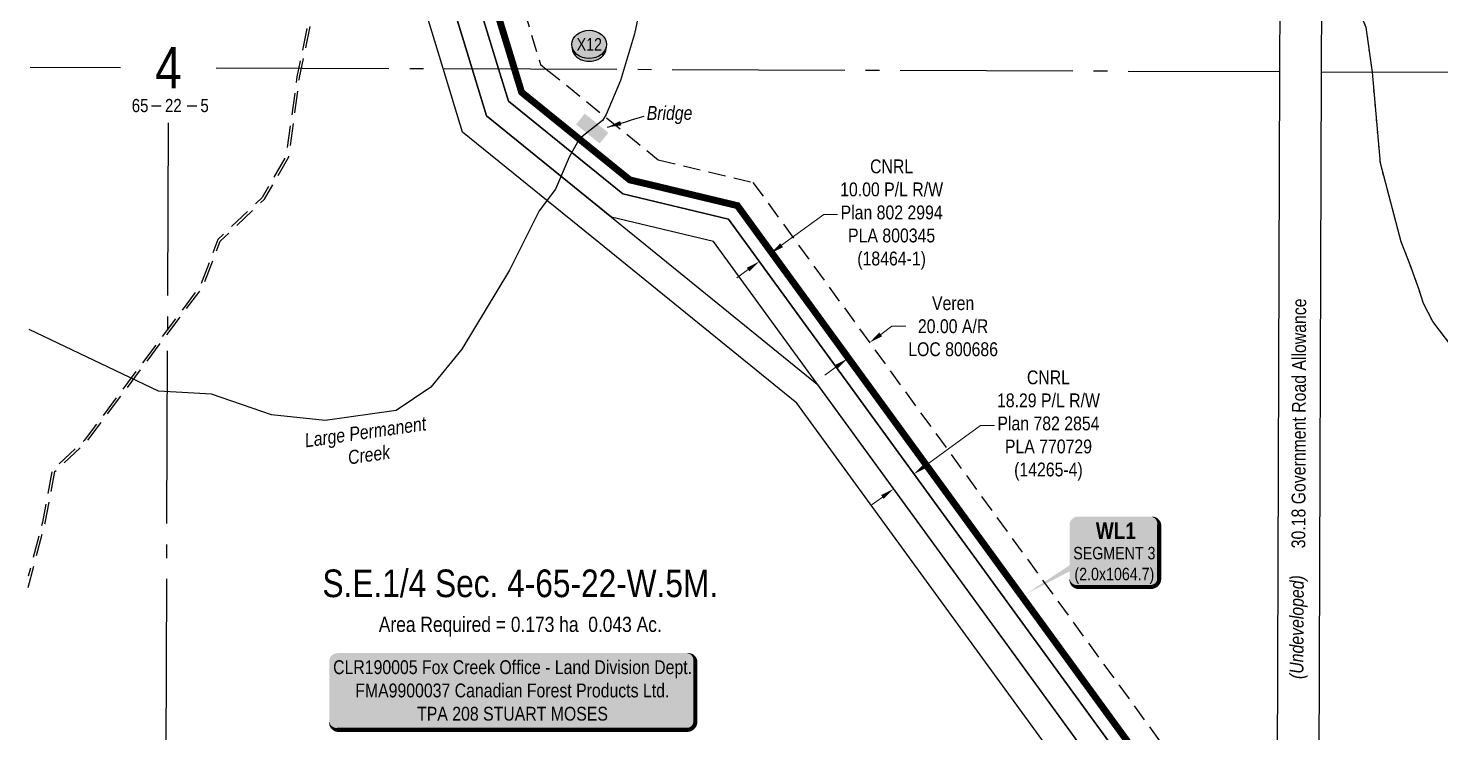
# Model space of a CAD drawing. Extents: x 482762 to 489477, y 6046532 to 6050797.
# Drawn here: x 482764 to 483786, y 6049411 to 6049921 of the extents above; entities that cross this region are included whole.
import ezdxf
from ezdxf.enums import TextEntityAlignment as Align

# ---------------------------------------------------------------- set-up
doc = ezdxf.new("R2010")
doc.units = 0
doc.header["$LTSCALE"] = 5
doc.header["$PDSIZE"] = 0.5
for name, pattern in [('foc-ACCESSROAD', [3.75, 2.5, -1.25]), ('foc-QUARTERLINE', [33, 25, -3, 2, -3]), ('foc-WHEELTRACKS', [2, 0.4, -1.6]), ('HIDDEN2', [4.7625, 3.175, -1.5875])]:
    doc.linetypes.add(name, pattern=pattern)
doc.layers.get('Defpoints').update_dxf_attribs({"color": 9})
for name, color, linetype in [('10', 1, 'Continuous'), ('9', 3, 'Continuous'), ('AS-SURFACE IMPACT', 7, 'Continuous'), ('C-AR', 13, 'foc-ACCESSROAD'), ('C-RW', 13, 'Continuous'), ('C-SYMBOL', 7, 'Continuous'), ('CG-NOTES', 7, 'Continuous'), ('F-RW', 190, 'Continuous'), ('L-AREAREQUIRED', 7, 'Continuous'), ('L-QSEC', 8, 'foc-QUARTERLINE'), ('L-ROAD-T', 7, 'Continuous'), ('L-SEC', 7, 'Continuous'), ('L-SECLBL', 7, 'Continuous'), ('P-CROSSINGS', 250, 'Continuous'), ('P-PROPOSED', 10, 'Continuous'), ('T-CREEK', 160, 'Continuous'), ('T-EXISTING TFA', 220, 'HIDDEN2'), ('T-WATER-P3', 160, 'foc-WHEELTRACKS'), ('T-WATER-T', 170, 'Continuous')]:
    doc.layers.add(name, color=color, linetype=linetype)
for name, color, linetype, lineweight in [('AS-GENERAL', 48, 'Continuous', 18), ('C-AR-T', 13, 'Continuous', 9), ('F-RW-T', 190, 'Continuous', 9), ('T-TEXT', 48, 'Continuous', 18)]:
    doc.layers.add(name, color=color, linetype=linetype, lineweight=lineweight)
doc.styles.add('100L', font='ARIALN.TTF', dxfattribs={"height": 11})
doc.styles.add('175L', font='ARIALN.TTF', dxfattribs={"height": 20})
doc.styles.add('80', font='ARIALN.TTF', dxfattribs={"height": 10})
doc.styles.add('80CG', font='ARIALN.TTF', dxfattribs={"height": 10})
doc.styles.add('80L', font='ARIALN.TTF', dxfattribs={"height": 10})
doc.styles.add('80LS', font='ARIALNI.TTF', dxfattribs={"height": 10})
doc.styles.add('BOLD', font='ARIALNB.TTF')
doc.styles.add('Crossing', font='ARIALN.TTF', dxfattribs={"height": 10})
doc.styles.add('foc-LtypeFont', font='ARIALN.TTF', dxfattribs={"height": 7.35})
doc.styles.add('SIMPLEX', font='ARIALN.TTF')
doc.linetypes.add('foc-TOPO-flowdirection-NOLINE', pattern='A,0,[">",foc-LtypeFont,S=0.3,R=0,X=0,Y=-0.945],-20,[">",foc-LtypeFont,S=0.3,R=0,X=0,Y=-0.945],0', length=20)
doc.dimstyles.new('Compass 5 000', dxfattribs={"dimscale": 5, "dimtxt": 9, "dimasz": 2, "dimexe": 0.2, "dimexo": 0.0625, "dimgap": 0.5, "dimtad": 0, "dimtih": 1, "dimtoh": 1, "dimzin": 0, "dimdsep": 46, "dimtxsty": '80CG', "dimcen": 0.1, "dimse1": 1, "dimse2": 1, "dimclrd": 256, "dimclrt": 256, "dimaunit": 1, "dimadec": 4, "dimazin": 0, "dimtfac": 0.06, "dimtofl": 0, "dimtmove": 0, "dimatfit": 1, "dimfxl": 0.2, "dimtolj": 1, "dimtzin": 0, "dimlwd": -1, "dimarcsym": 0})

# ---------------------------------------------------------------- blocks, each defined once
blk = doc.blocks.new('L-SECLBL')
at = {"layer": '9', "color": 7}
for p, q in [((-5.1, -27.8), (-12.3, -27.8)), ((20.7, -27.8), (13.5, -27.8))]:
    blk.add_line(p, q, dxfattribs=at)
at = {"layer": '10', "color": 2, "style": 'SIMPLEX'}
blk.add_attdef('SEC', text='', height=30, dxfattribs=at).set_placement((0, 0), align=Align.MIDDLE)
at = {"layer": '10', "color": 5, "style": '80L'}
blk.add_attdef('TWP', text='', height=9.5, dxfattribs=at).set_placement((-14.4, -27.4), align=Align.MIDDLE_RIGHT)
blk.add_attdef('RGE', text='', height=9.5, dxfattribs=at).set_placement((3.6, -27.4), align=Align.MIDDLE_CENTER)
blk.add_attdef('MER', text='', height=9.5, dxfattribs=at).set_placement((23.2, -27.4), align=Align.MIDDLE_LEFT)
blk = doc.blocks.new('*D707')
at = {"layer": 'C-AR-T', "transparency": 16777216}
for p, q in [((483380.5, 6049699.2), (483388.6, 6049705.1)), ((483388.6, 6049705.1), (483398.6, 6049705.1)), ((483348.2, 6049675.7), (483340.1, 6049669.8))]:
    blk.add_line(p, q, dxfattribs=at)
for points in [[(483379.5, 6049700.6), (483381.5, 6049697.9), (483372.4, 6049693.3)], [(483347.2, 6049677), (483349.2, 6049674.3), (483356.3, 6049681.6)]]:
    blk.add_solid(points, dxfattribs=at)
at = {"layer": 'Defpoints', "color": 0, "transparency": 16777216}
for p in [(483367.5, 6049700.2), (483372.4, 6049693.3), (483351.3, 6049688.4)]:
    blk.add_point(p, dxfattribs=at)
at = {"layer": 'C-AR-T', "transparency": 16777216, "insert": (483432.9, 6049705.1), "char_height": 10, "attachment_point": 5, "style": '80CG'}
blk.add_mtext('\\A1;Veren\\P20.00 A/R\\PLOC 800686', dxfattribs=at)
blk = doc.blocks.new('*D709')
at = {"layer": 'Defpoints', "color": 0, "transparency": 16777216}
for p in [(483404.3, 6049598.6), (483404.6, 6049598.2), (483389.5, 6049587.8)]:
    blk.add_point(p, dxfattribs=at)
at = {"layer": 'F-RW-T', "transparency": 16777216}
for p, q in [((483412.7, 6049604.1), (483452.8, 6049633.3)), ((483452.8, 6049633.3), (483462.8, 6049633.3)), ((483381.7, 6049581.5), (483373.7, 6049575.7))]:
    blk.add_line(p, q, dxfattribs=at)
for points in [[(483411.7, 6049605.4), (483413.7, 6049602.7), (483404.6, 6049598.2)], [(483380.8, 6049582.9), (483382.7, 6049580.2), (483389.8, 6049587.4)]]:
    blk.add_solid(points, dxfattribs=at)
at = {"layer": 'F-RW-T', "transparency": 16777216, "insert": (483501.9, 6049633.3), "char_height": 10, "attachment_point": 5, "style": '80CG'}
blk.add_mtext('\\A1;CNRL\\P18.29 P/L R/W\\PPlan 782 2854\\PPLA 770729\\P(14265-4)', dxfattribs=at)
blk = doc.blocks.new('*D710')
at = {"layer": 'Defpoints', "color": 0, "transparency": 16777216}
for p in [(483300.7, 6049757.9), (483313.5, 6049723.3), (483321.6, 6049729.2)]:
    blk.add_point(p, dxfattribs=at)
at = {"layer": 'F-RW-T', "transparency": 16777216}
for p, q in [((483308.8, 6049763.8), (483339.3, 6049786)), ((483339.3, 6049786), (483349.3, 6049786)), ((483284.5, 6049746.1), (483276.4, 6049740.2))]:
    blk.add_line(p, q, dxfattribs=at)
for points in [[(483307.8, 6049765.1), (483309.8, 6049762.4), (483300.7, 6049757.9)], [(483283.6, 6049747.5), (483285.5, 6049744.8), (483292.6, 6049752)]]:
    blk.add_solid(points, dxfattribs=at)
at = {"layer": 'F-RW-T', "transparency": 16777216, "insert": (483388.4, 6049786), "char_height": 10, "attachment_point": 5, "style": '80CG'}
blk.add_mtext('\\A1;CNRL\\P10.00 P/L R/W\\PPlan 802 2994\\PPLA 800345\\P(18464-1)', dxfattribs=at)
blk = doc.blocks.new('*U676')
h = blk.add_hatch(color=255)
edge = h.paths.add_edge_path()
edge.add_line((-126.5, -28.5), (126.5, -28.5))
edge.add_arc((126.5, -22.5), 6, 270, 360)
edge.add_line((132.5, -22.5), (132.5, 21))
edge.add_arc((126.5, 21), 6, 0, 90)
edge.add_line((126.5, 27), (-126.5, 27))
edge.add_arc((-126.5, 21), 6, 90, 180)
edge.add_line((-132.5, 21), (-132.5, -22.5))
edge.add_arc((-126.5, -22.5), 6, 180, 270)
at = {"color": 44, "flags": 128}
blk.add_lwpolyline([(-126.5, -28.5, 3, 3, 0), (126.5, -28.5, 3, 3, 0.414214), (132.5, -22.5, 3, 3, 0), (132.5, 21, 3, 0, 0.414214), (126.5, 27, 0, 0, 0), (-126.5, 27, 0, 0, 0.414214), (-132.5, 21, 0, 0, 0), (-132.5, -22.5, 0, 3, 0.414214)], format="xyseb", close=True, dxfattribs=at)
at = {"color": 44, "style": '80'}
blk.add_attdef('ENTER_TEXT_001', (-36, -5), '', height=10, dxfattribs=at)
blk = doc.blocks.new('*U800')
h = blk.add_hatch(color=254)
edge = h.paths.add_edge_path()
edge.add_line((-26.5, -32.5), (26.5, -32.5))
edge.add_arc((26.5, -26.5), 6, 270, 360)
edge.add_line((32.5, -26.5), (32.5, 12.5))
edge.add_arc((26.5, 12.5), 6, 0, 90)
edge.add_line((26.5, 18.5), (-26.5, 18.5))
edge.add_arc((-26.5, 12.5), 6, 90, 180)
edge.add_line((-32.5, 12.5), (-32.5, -26.5))
edge.add_arc((-26.5, -26.5), 6, 180, 270)
at = {"color": 1, "true_color": 0xff1414, "flags": 128}
blk.add_lwpolyline([(-26.5, -32.5, 3, 3, 0), (26.5, -32.5, 3, 3, 0.414214), (32.5, -26.5, 3, 3, 0), (32.5, 12.5, 3, 0, 0.414214), (26.5, 18.5, 0, 0, 0), (-26.5, 18.5, 0, 0, 0.414214), (-32.5, 12.5, 0, 0, 0), (-32.5, -26.5, 0, 3, 0.414214)], format="xyseb", close=True, dxfattribs=at)
blk.add_lwpolyline([(-64.6, -37.9, 0, 7.5, 0), (0, 0, 0, 0, 0)], format="xyseb", dxfattribs=at)
at = {"color": 1, "true_color": 0xff1414}
for tag, p, height, style in [('TEMP_AREA_W1_001', (-9.2, 2.2), 12, 'BOLD'), ('ENTER_TEXT_001', (-30.7, -12.5), 9, '80')]:
    blk.add_attdef(tag, p, '', height=height, dxfattribs=dict(at, style=style))
blk = doc.blocks.new('xing2')
h = blk.add_hatch(color=50)
h.dxf.hatch_style = 1
edge = h.paths.add_edge_path()
edge.add_ellipse((0, 0), major_axis=(-12.5, 0), ratio=0.816297, start_angle=0, end_angle=360)
h = blk.add_hatch(color=250)
h.dxf.hatch_style = 1
edge = h.paths.add_edge_path()
edge.add_ellipse((0, -2), major_axis=(-12.5, 0), ratio=0.816297, start_angle=0, end_angle=180)
edge.add_line((12.5, -2), (12.5, 0))
edge.add_ellipse((0, 0), major_axis=(-12.5, 0), ratio=0.816297, start_angle=0, end_angle=180, ccw=False)
edge.add_line((-12.5, 0), (-12.5, -2))
at = {"color": 250}
blk.add_ellipse((0, 0), major_axis=(-12.5, 0), ratio=0.816297, dxfattribs=at)
blk.add_ellipse((0, -2), major_axis=(-12.5, 0), ratio=0.816297, start_param=0, end_param=3.141593, dxfattribs=at)
at = {"color": 250, "style": 'Crossing'}
blk.add_attdef('CROSSING', text='', height=9, dxfattribs=at).set_placement((0.1, 0), align=Align.MIDDLE_CENTER)
at = {"color": 250, "style": 'Crossing', "flags": 1}
for tag, p in [('OWNER', (0.1, -12.5)), ('DESCRIPTION', (0.1, -25.8)), ('LOCATION', (0.1, -39.3)), ('DWG_REF', (0.1, -52.8))]:
    blk.add_attdef(tag, text='', height=9, dxfattribs=at).set_placement(p, align=Align.MIDDLE_CENTER)

msp = doc.modelspace()

# ---------------------------------------------------------------- linework, layer by layer
at = {"layer": 'AS-GENERAL', "const_width": 9.995, "flags": 128}
msp.add_lwpolyline([(483163.166, 6049855.137), (483180.251, 6049841.299)], dxfattribs=at)
at = {"layer": 'C-AR'}
for points in [[(483666.887, 6049254.959), (483276.174, 6049791.554), (483218.739, 6049805.33), (483198.426, 6049810.145), (483119.736, 6049873.895), (483117.282, 6049881.919), (483114.382, 6049891.397), (483036.214, 6050147.039), (483037.904, 6050162.255), (483066.318, 6050417.985), (483068.525, 6050437.845), (483097.173, 6050695.717), (483108.282, 6050795.71)], [(483128.401, 6050795.639), (483117.292, 6050695.645), (483104.263, 6050578.322), (483094.26, 6050488.306), (483088.407, 6050435.639), (483086.2, 6050415.777), (483080.529, 6050364.743), (483058.242, 6050164.153), (483056.551, 6050148.938), (483134.298, 6049894.677), (483138.443, 6049891.312), (483219.477, 6049825.678), (483288.001, 6049809.293), (483667.007, 6049288.777)]]:
    msp.add_lwpolyline(points, dxfattribs=at)
at = {"layer": 'C-RW'}
for points in [[(483011.672, 6050130.61), (483084.784, 6049891.502), (483095.225, 6049857.365), (483185.612, 6049784.135), (483334.62, 6049663.239), (483666.718, 6049207.157)], [(483650.546, 6049195.385), (483319.879, 6049649.466), (483176.547, 6049765.736), (483077.884, 6049845.67), (483063.845, 6049891.576), (482995.936, 6050113.668)]]:
    msp.add_lwpolyline(points, dxfattribs=at)
at = {"layer": 'F-RW'}
for points in [[(483666.827, 6049238.06), (483270.263, 6049782.69), (483193.896, 6049800.951), (483111.072, 6049868.052), (483103.921, 6049891.435), (483026.053, 6050146.092), (483087.122, 6050695.752), (483098.231, 6050795.745)], [(483108.282, 6050795.71), (483097.173, 6050695.717), (483036.214, 6050147.039), (483114.381, 6049891.397), (483117.282, 6049881.918), (483119.736, 6049873.895), (483198.426, 6049810.145), (483218.743, 6049805.381), (483276.174, 6049791.554), (483666.887, 6049254.959)], [(482766.139, 6050205.04), (482866.034, 6050182.384), (483026.053, 6050146.092), (483103.921, 6049891.435), (483111.072, 6049868.052), (483193.896, 6049800.951), (483270.263, 6049782.69), (483666.827, 6049238.06), (483686.836, 6049210.575), (483696.84, 6049196.83), (483771.031, 6049094.88), (483748.361, 6049094.964), (483696.731, 6049165.914), (483686.726, 6049179.66), (483666.718, 6049207.157), (483259.455, 6049766.478), (483185.612, 6049784.135), (483095.225, 6049857.365), (483084.784, 6049891.502), (483011.672, 6050130.61), (482865.964, 6050163.655), (482766.068, 6050186.311)]]:
    msp.add_lwpolyline(points, dxfattribs=at)
at = {"layer": 'L-QSEC'}
for p, q in [((482764.953, 6049892.632), (482830.323, 6049892.403)), ((482899.605, 6049892.16), (483669.139, 6049889.466)), ((483699.319, 6049889.359), (484459.081, 6049886.774)), ((482864.796, 6049852.282), (482861.972, 6049098.242))]:
    msp.add_line(p, q, dxfattribs=at)
at = {"layer": 'L-SEC'}
for p, q in [((483671.993, 6050693.716), (483669.139, 6049889.466)), ((483702.173, 6050693.609), (483699.319, 6049889.359)), ((483669.139, 6049889.466), (483666.324, 6049095.289)), ((483699.319, 6049889.359), (483696.504, 6049095.179))]:
    msp.add_line(p, q, dxfattribs=at)
at = {"layer": 'P-PROPOSED', "const_width": 5, "flags": 128}
msp.add_lwpolyline([(483666.893, 6049256.649), (483276.765, 6049792.44), (483218.971, 6049806.302), (483198.879, 6049811.065), (483120.602, 6049874.48), (483118.238, 6049882.211), (483115.338, 6049891.69), (483056.111, 6050085.384)], dxfattribs=at)
at = {"layer": 'T-CREEK', "flags": 128}
msp.add_lwpolyline([(483238.176, 6050134.032), (483232.889, 6050096.976), (483235.975, 6050068.675), (483233.801, 6050055.048), (483223.902, 6050018.335), (483202.377, 6049916.774), (483192.252, 6049882.963), (483181.88, 6049858.505), (483179.057, 6049854.157), (483166.5, 6049844.164), (483162.377, 6049840.529), (483155.073, 6049827.486), (483145.225, 6049804.228), (483133.244, 6049788.72), (483111.959, 6049745.827), (483077.371, 6049688.527), (483054.839, 6049661.14), (483029.841, 6049644.238), (482978.419, 6049636.889), (482939.505, 6049640.987), (482896.129, 6049656.075), (482857.709, 6049658.174), (482764.237, 6049702.844)], dxfattribs=at)
at = {"layer": 'T-EXISTING TFA', "flags": 128}
msp.add_lwpolyline([(482763.538, 6049516.165), (482775.734, 6049562.888), (482782.754, 6049599.922), (482805.536, 6049621.115), (482889.979, 6049733.721), (482902.551, 6049766.79), (482934.493, 6049797.046), (482952.107, 6049827.709), (482959.969, 6049885.246), (482969.141, 6049930.126), (482982.522, 6049990.18), (482995.744, 6050027.91), (483019.216, 6050052.522), (483055.79, 6050083.018), (483055.155, 6050085.092), (483017.849, 6050053.984), (482994, 6050028.977), (482980.597, 6049990.73), (482967.186, 6049930.543), (482957.998, 6049885.581), (482950.179, 6049828.366), (482932.905, 6049798.296), (482900.844, 6049767.928), (482888.211, 6049734.694), (482804.044, 6049622.457), (482780.912, 6049600.939), (482773.783, 6049563.327), (482763.568, 6049524.195)], dxfattribs=at)
at = {"layer": 'T-WATER-P3', "linetype": 'foc-TOPO-flowdirection-NOLINE', "flags": 128}
for points in [[(483238.176, 6050134.032), (483232.889, 6050096.976), (483235.975, 6050068.675), (483233.801, 6050055.048), (483223.902, 6050018.335), (483202.377, 6049916.774), (483192.252, 6049882.963), (483181.88, 6049858.505), (483179.057, 6049854.157), (483166.5, 6049844.164), (483162.377, 6049840.529), (483155.073, 6049827.486), (483145.225, 6049804.228), (483133.244, 6049788.72), (483111.959, 6049745.827), (483077.371, 6049688.527), (483054.839, 6049661.14), (483029.841, 6049644.238), (482978.419, 6049636.889), (482939.505, 6049640.987), (482896.129, 6049656.075), (482857.709, 6049658.174), (482764.237, 6049702.844)], [(484541.723, 6049663.835), (484526.801, 6049663.696), (484510.215, 6049658.521), (484497.644, 6049651.409), (484466.022, 6049619.981), (484410.811, 6049591.866), (484393.751, 6049589.153), (484375.689, 6049591.548), (484360.275, 6049596.938), (484325.948, 6049623.158), (484300.365, 6049638.545), (484286.091, 6049644.411), (484253.809, 6049651.594), (484213.041, 6049652.857), (484194.723, 6049651.649), (484142.885, 6049643.696), (484066.616, 6049629.408), (484019.145, 6049627.489), (484003.371, 6049633.303), (483990.968, 6049641.565), (483976.452, 6049647.191), (483960.188, 6049649.4), (483949.95, 6049659.099), (483937.723, 6049666.039), (483918.747, 6049665.497), (483882.681, 6049671.668), (483854.916, 6049672.096), (483846.917, 6049672.219), (483838.917, 6049672.343), (483824.863, 6049672.558), (483809.322, 6049676.928), (483797.702, 6049685.49), (483780.06, 6049708.531), (483773.434, 6049721.583), (483769.858, 6049732.261), (483767.174, 6049740.282), (483764.119, 6049748.266), (483757.241, 6049766.244), (483742.132, 6049823.098), (483736.351, 6049888.957), (483731.96, 6049921.394), (483721.431, 6049946.094), (483687.569, 6049955.604), (483678.725, 6049961.137), (483663.983, 6049975.528), (483631.752, 6049994.64), (483627.448, 6049998.964), (483627.624, 6050023.694), (483623.565, 6050038.889), (483620.519, 6050042.725), (483606.539, 6050047.1), (483598.023, 6050046.542), (483575.467, 6050039.493), (483537.927, 6050036.098), (483529.124, 6050037.906), (483515.264, 6050056.701), (483502.896, 6050065.088), (483477.496, 6050077.494), (483462.555, 6050078.436), (483436.616, 6050073.674), (483420.899, 6050072.457), (483412.594, 6050074.672), (483398.672, 6050092.764), (483376.354, 6050096.464), (483336.706, 6050115.494), (483321.807, 6050115.644), (483286.716, 6050111.374)]]:
    msp.add_lwpolyline(points, dxfattribs=at)
at = {"layer": 'T-WATER-P3', "flags": 128}
msp.add_lwpolyline([(484541.723, 6049663.835), (484526.801, 6049663.696), (484510.215, 6049658.521), (484497.644, 6049651.409), (484466.022, 6049619.981), (484410.811, 6049591.866), (484393.751, 6049589.153), (484375.689, 6049591.548), (484360.275, 6049596.938), (484325.948, 6049623.158), (484300.365, 6049638.545), (484286.091, 6049644.411), (484253.809, 6049651.594), (484213.041, 6049652.857), (484194.723, 6049651.649), (484142.885, 6049643.696), (484066.616, 6049629.408), (484019.145, 6049627.489), (484003.371, 6049633.303), (483990.968, 6049641.565), (483976.452, 6049647.191), (483960.188, 6049649.4), (483949.95, 6049659.099), (483937.723, 6049666.039), (483918.747, 6049665.497), (483882.681, 6049671.668), (483854.916, 6049672.096), (483846.917, 6049672.219), (483838.917, 6049672.343), (483824.863, 6049672.558), (483809.322, 6049676.928), (483797.702, 6049685.49), (483780.06, 6049708.531), (483773.434, 6049721.583), (483769.858, 6049732.261), (483767.174, 6049740.282), (483764.119, 6049748.266), (483757.241, 6049766.244), (483742.132, 6049823.098), (483736.351, 6049888.957), (483731.96, 6049921.394), (483721.431, 6049946.094), (483687.569, 6049955.604), (483678.725, 6049961.137), (483663.983, 6049975.528), (483631.752, 6049994.64), (483627.448, 6049998.964), (483627.624, 6050023.694), (483623.565, 6050038.889), (483620.519, 6050042.725), (483606.539, 6050047.1), (483598.023, 6050046.542), (483575.467, 6050039.493), (483537.927, 6050036.098), (483529.124, 6050037.906), (483515.264, 6050056.701), (483502.896, 6050065.088), (483477.496, 6050077.494), (483462.555, 6050078.436), (483436.616, 6050073.674), (483420.899, 6050072.457), (483412.594, 6050074.672), (483398.672, 6050092.764), (483376.354, 6050096.464), (483336.706, 6050115.494), (483321.807, 6050115.644), (483286.716, 6050111.374)], dxfattribs=at)

# ---------------------------------------------------------------- block references
at = {"layer": 'AS-SURFACE IMPACT'}
ref = msp.add_blockref('*U676', (483113.871, 6049441.535), dxfattribs=at)
ref.add_attrib('ENTER_TEXT_001', 'CLR190005 Fox Creek Office - Land Division Dept.', (482984.192, 6049453.375), dxfattribs={"layer": '0', "color": 44, "height": 10, "style": '80'})
ref.add_attrib('ENTER_TEXT_002', 'FMA9900037 Canadian Forest Products Ltd.', (483000.205, 6049436.531), dxfattribs={"layer": '0', "color": 44, "height": 10, "style": '80'})
ref.add_attrib('ENTER_TEXT_003', 'TPA 208 STUART MOSES', (483044.956, 6049419.687), dxfattribs={"layer": '0', "color": 44, "height": 10, "style": '80'})
at = {"layer": 'CG-NOTES'}
ref = msp.add_blockref('*U800', (483549.604, 6049548.88), dxfattribs=dict(at, xscale=0.9984255969685009, yscale=0.9984255969685009, zscale=0.9984255969685009))
ref.add_attrib('TEMP_AREA_W1_001', 'WL1', (483536.214, 6049551.121), dxfattribs={"layer": '0', "color": 1, "true_color": 0xff1414, "height": 11.9811, "style": 'BOLD'})
ref.add_attrib('ENTER_TEXT_001', 'SEGMENT 3', (483519.873, 6049536.424), dxfattribs={"layer": '0', "color": 1, "true_color": 0xff1414, "height": 8.9858, "style": '80'})
ref.add_attrib('ENTER_TEXT_002', '(2.0x1064.7)', (483520.707, 6049521.294), dxfattribs={"layer": '0', "color": 1, "true_color": 0xff1414, "height": 8.98583, "style": '80'})
at = {"layer": 'L-SECLBL'}
msp.add_blockref('L-SECLBL', (482864.946, 6049892.281), dxfattribs=at).add_auto_attribs({'SEC': '4', 'TWP': '65', 'RGE': '22', 'MER': '5'})
at = {"layer": 'P-CROSSINGS', "color": 5, "xscale": 0.999476, "yscale": 0.999476, "zscale": 0.999476}
msp.add_blockref('xing2', (483169.496, 6049909.146), dxfattribs=at).add_auto_attribs({'CROSSING': 'X12'})

# ---------------------------------------------------------------- texts
at = {"layer": 'AS-GENERAL', "insert": (483210.83, 6049864.5), "char_height": 9.99479, "attachment_point": 1, "style": '80LS'}
msp.add_mtext_dynamic_manual_height_columns('\\pi0.30745;Bridge', width=32.92411, gutter_width=49.974, heights=[0], dxfattribs=at)
at = {"layer": 'C-SYMBOL', "color": 3, "style": '175L'}
msp.add_text('S.E.1/4 Sec. 4-65-22-W.5M.', height=19.98952, dxfattribs=at).set_placement((483119.65, 6049503.074), align=Align.BOTTOM_CENTER)
at = {"layer": 'L-AREAREQUIRED', "color": 5, "style": '100L'}
msp.add_text('Area Required = 0.173 ha  0.043 Ac.', height=10.99424, dxfattribs=at).set_placement((483119.65, 6049480.586), align=Align.BOTTOM_CENTER)
at = {"layer": 'L-ROAD-T', "style": '80L'}
msp.add_text('30.18 Government Road Allowance', height=10, rotation=89.796944, dxfattribs=at).set_placement((483683.104, 6049634.829), align=Align.MIDDLE_CENTER)
at = {"layer": 'T-TEXT', "style": '80LS'}
msp.add_text('(Undeveloped)', height=9.99476, rotation=89.796944, dxfattribs=at).set_placement((483681.563, 6049487.383), align=Align.MIDDLE_CENTER)
at = {"layer": 'T-WATER-T', "insert": (482957.247, 6049626.508), "char_height": 10, "attachment_point": 1, "rotation": 8.132575, "style": '80L'}
msp.add_mtext_dynamic_manual_height_columns('\\pi5.7963;{\\fArial Narrow|b0|i1|c0|p34;Large Permanent \\P\\pi35.025;Creek}', width=100.17372, gutter_width=49.974, heights=[0], dxfattribs=at)

# ---------------------------------------------------------------- dimensions: what is measured, and where the dimension line sits
at = {"layer": 'C-AR-T'}
dim = msp.add_aligned_dim(p1=(483351.288, 6049688.394), p2=(483367.459, 6049700.169), distance=-8.466, text='Veren\\P20.00 A/R\\PLOC 800686', dimstyle='Compass 5 000', dxfattribs=at)
dim.commit()
dim.dimension.update_dxf_attribs({"geometry": '*D707', "text_midpoint": (483432.911, 6049705.097)})
at = {"layer": 'F-RW-T'}
for base, p1, p2, angle, text, picture, middle in [((483300.698, 6049757.874), (483313.483, 6049723.333), (483321.564, 6049729.217), 36.059671, 'CNRL\\P10.00 P/L R/W\\PPlan 802 2994\\PPLA 800345\\P(18464-1)', '*D710', (483388.36, 6049785.962)), ((483404.603, 6049598.192), (483389.54, 6049587.814), (483404.322, 6049598.577), 36.059659, 'CNRL\\P18.29 P/L R/W\\PPlan 782 2854\\PPLA 770729\\P(14265-4)', '*D709', (483501.915, 6049633.306))]:
    dim = msp.add_linear_dim(base=base, p1=p1, p2=p2, angle=angle, text=text, dimstyle='Compass 5 000', dxfattribs=at)
    dim.commit()
    dim.dimension.update_dxf_attribs({"geometry": picture, "text_midpoint": middle, "dimtype": 161})

# ---------------------------------------------------------------- leaders
at = {"layer": 'AS-GENERAL', "color": 2, "path_type": 1}
msp.add_leader([(483182.795, 6049849.173), (483209.277, 6049857.216)], dimstyle='Compass 5 000', override={"dimgap": 0.5, "dimtad": 0}, dxfattribs=at)

doc.saveas('drawing.dxf')
